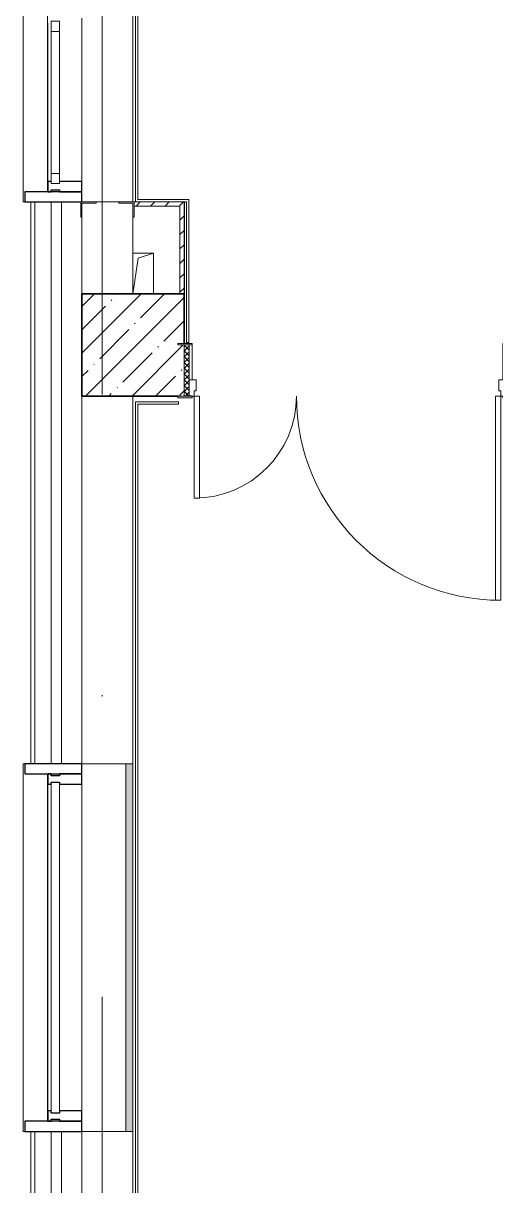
# Model space of a CAD drawing. Header units: millimetres. Extents: x 5993 to 95364, y 94667 to 143522.
# Drawn here: x 41601.2 to 41789.4, y 114258.4 to 114721.6 of the extents above; entities that cross this region are included whole.
import ezdxf

# ---------------------------------------------------------------- set-up
doc = ezdxf.new("R2010")
doc.units = ezdxf.units.MM
doc.linetypes.add('50_200_ШТРИХ_1Т_ш5_п1_п1_', pattern=[1400, 1000, -200, 0, -200])
doc.linetypes.add('Штрих короткий', pattern=[300, 150, -150])
for name, color, linetype, lineweight in [('0-2', 7, 'Continuous', 9), ('S-GRID-____-OTLN-1', 7, '50_200_ШТРИХ_1Т_ш5_п1_п1_', 9), ('Двери', 7, 'Continuous', 9), ('Импосты витража', 7, 'Continuous', 9), ('Импосты витража-1', 7, 'Continuous', 25), ('Каркас_Импост', 7, 'Continuous', 13), ('Каркас_Импост-1', 7, 'Continuous', 9), ('Несущие колонны', 7, 'Continuous', 9), ('Несущие колонны-1', 7, 'Continuous', 35), ('Обобщенные модели', 7, 'Continuous', 9), ('Общие ребра', 7, 'Continuous', 9), ('Окна', 7, 'Continuous', 9), ('Остекление-1', 7, 'Continuous', 9), ('Открывание-1', 7, 'Continuous', 9), ('Панель-2', 7, 'Continuous', 13), ('Перекрытия', 7, 'Continuous', 9), ('Перемычка-1', 7, 'Штрих короткий', 9), ('Стены', 7, 'Continuous', 9), ('Стены-1', 7, 'Continuous', 13)]:
    doc.layers.add(name, color=color, linetype=linetype, lineweight=lineweight)
doc.layers.add('Обобщенные модели-4', color=7, linetype='Continuous', lineweight=9, true_color=0x8080c0)
doc.layers.add('Штриховка разреза-4', color=7, linetype='Continuous', lineweight=5, true_color=0x0080ff)

# ---------------------------------------------------------------- blocks, each defined once
blk = doc.blocks.new('Проем_Дверь_Прямоугольный - 1800х2700h_оконные проемы-25805030-АИ2_01_План напольных покрытий и плинтусов 1го этажа _Часть 2_')
at = {"layer": 'Перемычка-1'}
for p, q in [((900, 125), (-900, 125)), ((900, -125), (-900, -125))]:
    blk.add_line(p, q, dxfattribs=at)
blk = doc.blocks.new('BSC_Колонна _Прямоугольная - 500х500-V142-АИ2_01_План напольных покрытий и плинтусов 1го этажа _Часть 2_')
at = {"layer": 'Несущие колонны'}
h = blk.add_hatch(dxfattribs=at)
h.set_pattern_fill('FP_164', color=256, style=0, pattern_type=2)
h.set_pattern_definition([(45, (-150, -7900), (-114.0493, 114.0493), []), (45, (-35.95, -7900), (-114.0493, 114.0493), [201.612, -40.322, 3.353, -36.97])])
h.paths.add_polyline_path([(-250, -250), (250, -250), (250, 0), (220, 0), (220, 8), (250, 8), (250, 250), (-250, 250), (-250, 0)], flags=0)
at = {"layer": 'Несущие колонны-1'}
for p, q in [((250, 250), (-250, 250)), ((-250, 250), (-250, -250)), ((250, 8), (250, 250)), ((-250, -250), (220, -250))]:
    blk.add_line(p, q, dxfattribs=at)
blk = doc.blocks.new('Проем_Дверь_Прямоугольный - 1800х2700h_оконные проемы-25729828-АИ2_01_План напольных покрытий и плинтусов 1го этажа _Часть 2_')
at = {"layer": 'Перемычка-1'}
for p, q in [((900, 125), (-900, 125)), ((900, -125), (-900, -125))]:
    blk.add_line(p, q, dxfattribs=at)
blk = doc.blocks.new('Дверь_СКБ_2Ст_Внутренняя_ШЕР - СОШ_Д-31__Дв_1600x2100h_ЛК_Лифтовой холл _зона безопасности МГН__EIS60-26412756-АИ2_01_План напольных покрытий и плинтусов 1го этажа _Часть 2_')
at = {"layer": 'Двери'}
h = blk.add_hatch(dxfattribs=at)
h.set_pattern_fill('FP_89', color=256, style=0, pattern_type=2)
h.set_pattern_definition([(135, (1501.41, 189.685), (-14.14214, -14.14214), []), (225, (1501.41, 189.685), (14.14214, -14.14214), [])])
h.paths.add_polyline_path([(812.5, 125), (787.5, 125), (787.5, -125), (812.5, -125)], flags=0)
at = {"layer": 'Каркас_Импост-1'}
h = blk.add_hatch(dxfattribs=at)
h.set_pattern_fill('FP_90', color=256, style=0, pattern_type=2)
h.set_pattern_definition([(45, (-621.384, 189.685), (-14.1421, 14.1421), []), (135, (-621.384, 189.685), (-14.1421, -14.1421), [])])
h.paths.add_polyline_path([(-762.5, 125), (-787.5, 125), (-787.5, -125), (-762.5, -125)], flags=0)
at = {"layer": 'Каркас_Импост'}
for p, q in [((-747.5, 133), (-817.5, 133)), ((-817.5, 133), (-817.5, 125)), ((-817.5, 125), (-747.5, 125)), ((-762.5, 125), (-787.5, 125)), ((-787.5, 125), (-787.5, -125)), ((-737.5, 125), (-762.5, 125)), ((-762.5, 125), (-762.5, 45)), ((-762.5, -125), (-762.5, 125)), ((-747.5, 125), (-762.5, 125)), ((-762.5, 125), (-762.5, 124)), ((-762.5, 124), (-747.5, 124)), ((-747.5, 125), (-747.5, 133)), ((-747.5, 124), (-747.5, 125)), ((-737.5, 100), (-737.5, 125)), ((762.5, 125), (762.5, 100)), ((787.5, 125), (762.5, 125)), ((842.5, 133), (772.5, 133)), ((772.5, 133), (772.5, 125)), ((787.5, 125), (772.5, 125)), ((772.5, 125), (772.5, 124)), ((772.5, 125), (842.5, 125)), ((772.5, 124), (787.5, 124)), ((787.5, 45), (787.5, 125)), ((812.5, 125), (787.5, 125)), ((787.5, 125), (787.5, -125)), ((787.5, 124), (787.5, 125)), ((812.5, -125), (812.5, 125)), ((842.5, 125), (842.5, 133)), ((-727.5, 100), (-737.5, 100)), ((-727.5, 45), (-727.5, 100)), ((762.5, 100), (752.5, 100)), ((752.5, 100), (752.5, 45)), ((-762.5, 45), (-727.5, 45)), ((-747.5, 45), (-762.5, 45)), ((-762.5, 45), (-762.5, -125)), ((-747.5, -125), (-747.5, 45)), ((752.5, 45), (787.5, 45)), ((787.5, 45), (772.5, 45)), ((772.5, 45), (772.5, -125)), ((787.5, -125), (787.5, 45)), ((-747.5, -125), (-817.5, -125)), ((-817.5, -125), (-817.5, -133)), ((-817.5, -133), (-747.5, -133)), ((-787.5, -125), (-762.5, -125)), ((-762.5, -125), (-747.5, -125)), ((-747.5, -133), (-747.5, -125)), ((772.5, -125), (787.5, -125)), ((842.5, -125), (772.5, -125)), ((772.5, -125), (772.5, -133)), ((772.5, -133), (842.5, -133)), ((787.5, -125), (812.5, -125)), ((842.5, -133), (842.5, -125))]:
    blk.add_line(p, q, dxfattribs=at)
at = {"layer": 'Открывание-1'}
for centre, radius, start, end in [((-737.5, 125), 1000, 0, 90), ((762.5, 125), 500, 90, 180)]:
    blk.add_arc(centre, radius, start, end, dxfattribs=at)
at = {"layer": 'Панель-2'}
for p, q in [((-737.5, 1125), (-737.5, 125)), ((-712.5, 1125), (-737.5, 1125)), ((-712.5, 125), (-712.5, 1125)), ((762.5, 625), (737.5, 625)), ((737.5, 625), (737.5, 125)), ((762.5, 125), (762.5, 625)), ((-737.5, 125), (-712.5, 125)), ((737.5, 125), (762.5, 125))]:
    blk.add_line(p, q, dxfattribs=at)
blk = doc.blocks.new('PNS_Панель прямоугольная1 - Нр_Стекло - 40мм-25293744-АИ2_01_План напольных покрытий и плинтусов 1го этажа _Часть 2_')
at = {"layer": 'Остекление-1'}
for p, q in [((-800, 40), (800, 40)), ((-810, 0), (810, 0)), ((800, 0), (-800, 0))]:
    blk.add_line(p, q, dxfattribs=at)
blk = doc.blocks.new('Прямоугольный импост - Импост структурный с накладкой - 150мм-25651488-АИ2_01_План напольных покрытий и плинтусов 1го этажа _Часть 2_')
at = {"layer": 'Импосты витража'}
for p, q in [((23450, -100), (25050, -100)), ((23450, -267), (25050, -267))]:
    blk.add_line(p, q, dxfattribs=at)
blk = doc.blocks.new('Прямоугольный импост - Импост структурный с накладкой - 150мм-25651501-АИ2_01_План напольных покрытий и плинтусов 1го этажа _Часть 2_')
at = {"layer": 'Импосты витража-1'}
for p, q in [((-25, 0), (-25, 17)), ((-25, 17), (25, 17)), ((-15, 0), (-25, 0)), ((-15, -40), (-15, 0)), ((25, 0), (15, 0)), ((15, 0), (15, -40)), ((25, 17), (25, 0)), ((-25, -150), (-25, -40)), ((-25, -40), (-15, -40)), ((15, -40), (25, -40)), ((25, -40), (25, -150)), ((25, -150), (-25, -150))]:
    blk.add_line(p, q, dxfattribs=at)
blk = doc.blocks.new('Прямоугольный импост - Откос НВФ_50х280 мм-V154-АИ2_01_План напольных покрытий и плинтусов 1го этажа _Часть 2_')
at = {"layer": 'Импосты витража-1'}
for p, q in [((-50, 130), (0, 130)), ((-50, -150), (-50, 130)), ((0, 130), (0, -150)), ((0, -150), (-50, -150))]:
    blk.add_line(p, q, dxfattribs=at)
blk = doc.blocks.new('Прямоугольный импост - Откос НВФ_50х280 мм-V151-АИ2_01_План напольных покрытий и плинтусов 1го этажа _Часть 2_')
at = {"layer": 'Импосты витража-1'}
for p, q in [((0, 130), (-50, 130)), ((-50, 130), (-50, -150)), ((0, -150), (0, 130)), ((-50, -150), (0, -150))]:
    blk.add_line(p, q, dxfattribs=at)
blk = doc.blocks.new('PNS_Панель прямоугольная2 - Нр_Стекло - 40мм-26243474-АИ2_01_План напольных покрытий и плинтусов 1го этажа _Часть 2_')
at = {"layer": 'Каркас_Импост'}
for p, q in [((-397.5, 0), (-397.5, 40)), ((-397.5, 40), (-347.5, 40)), ((-347.5, 40), (-347.5, 0)), ((397.5, 40), (347.5, 40)), ((347.5, 40), (347.5, 0)), ((397.5, 0), (397.5, 40)), ((-347.5, 0), (-397.5, 0)), ((347.5, 0), (397.5, 0))]:
    blk.add_line(p, q, dxfattribs=at)
at = {"layer": 'Каркас_Импост-1'}
for p, q in [((-347.5, 40), (347.5, 40)), ((-347.5, 0), (347.5, 0))]:
    blk.add_line(p, q, dxfattribs=at)
blk = doc.blocks.new('Прямоугольный импост - Импост структурный с накладкой - 150мм-25647642-АИ2_01_План напольных покрытий и плинтусов 1го этажа _Часть 2_')
at = {"layer": 'Импосты витража'}
for p, q in [((93625, -100), (94400, -100)), ((93625, -267), (94400, -267))]:
    blk.add_line(p, q, dxfattribs=at)
blk = doc.blocks.new('Прямоугольный импост - Импост структурный с накладкой - 150мм-V143-АИ2_01_План напольных покрытий и плинтусов 1го этажа _Часть 2_')
at = {"layer": 'Импосты витража-1'}
for p, q in [((-25, 0), (-25, 17)), ((-25, 17), (25, 17)), ((25, 0), (15, 0)), ((15, 0), (15, -40)), ((25, 17), (25, 0)), ((-25, -150), (-25, -40)), ((15, -40), (25, -40)), ((25, -40), (25, -150)), ((25, -150), (-25, -150))]:
    blk.add_line(p, q, dxfattribs=at)
blk = doc.blocks.new('Прямоугольный импост - Откос НВФ_50х280 мм-25993834-АИ2_01_План напольных покрытий и плинтусов 1го этажа _Часть 2_')
at = {"layer": 'Импосты витража-1'}
for p, q in [((-50, 130), (0, 130)), ((-50, -150), (-50, 130)), ((0, 130), (0, -144)), ((0, -150), (-50, -150))]:
    blk.add_line(p, q, dxfattribs=at)
blk = doc.blocks.new('Фахверк_СКБ_Уголок - 250_2700-27497298-АИ2_01_План напольных покрытий и плинтусов 1го этажа _Часть 2_')
at = {"layer": 'Обобщенные модели'}
for p, q in [((200, 181), (125, 181)), ((125, 181), (125, 106)), ((131, 106), (131, 175)), ((131, 175), (200, 175)), ((200, 175), (200, 181)), ((125, 106), (131, 106)), ((131, -6), (125, -6)), ((125, -6), (125, -81)), ((131, -75), (131, -6)), ((125, -81), (200, -81)), ((200, -75), (131, -75)), ((200, -81), (200, -75))]:
    blk.add_line(p, q, dxfattribs=at)
blk = doc.blocks.new('AR_Отверстие прямоугольное _в плите_ - AR_Отверстие прямоугольное _в плите_-V214-АИ2_01_План напольных покрытий и плинтусов 1го этажа _Часть 2_')
at = {"layer": 'Обобщенные модели'}
for p, q in [((50, 100), (-50, 100)), ((-50, -100), (-25, 75)), ((-25, 75), (50, 100)), ((50, -100), (50, 100))]:
    blk.add_line(p, q, dxfattribs=at)
blk = doc.blocks.new('Отлив_СКБ - Отлив витража_120_НВФ-31885689-АИ2_01_План напольных покрытий и плинтусов 1го этажа _Часть 2_')
at = {"layer": 'Окна'}
for p, q in [((0, 113), (0, 120)), ((1800, 120), (0, 120)), ((1800, 120), (1800, 113)), ((50, 2), (1750, 2))]:
    blk.add_line(p, q, dxfattribs=at)

msp = doc.modelspace()

# ---------------------------------------------------------------- hatches: boundary and pattern name
at = {"layer": 'Обобщенные модели-4'}
msp.add_hatch(color=256, dxfattribs=at).paths.add_polyline_path([(41644.88, 114280.02), (41644.88, 114426.54), (41642.03, 114426.54), (41642.03, 114280.02)], flags=0)

# ---------------------------------------------------------------- linework, layer by layer
at = {"layer": 'S-GRID-____-OTLN-1', "color": 251, "ltscale": 0.6, "true_color": 0x636466}
msp.add_line((41632.66, 113733.6), (41632.66, 118157.62), dxfattribs=at)
at = {"layer": 'Обобщенные модели'}
for p, q in [((41642.03, 114426.54), (41642.03, 114280.02)), ((41644.88, 114280.02), (41644.88, 114426.54))]:
    msp.add_line(p, q, dxfattribs=at)
at = {"layer": 'Общие ребра'}
for p, q in [((41605.81, 114426.54), (41605.81, 114650.37)), ((41605.81, 114650.37), (41605.81, 114426.54)), ((41612.32, 114426.54), (41612.32, 114650.37)), ((41616.39, 114426.54), (41616.39, 114650.37)), ((41624.53, 114644.27), (41624.53, 114613.75)), ((41624.53, 114613.75), (41624.53, 114644.27)), ((41624.53, 114573.05), (41624.53, 114426.54)), ((41624.53, 114426.54), (41624.53, 114573.05)), ((41605.81, 113942.23), (41605.81, 114280.02)), ((41605.81, 114280.02), (41605.81, 113942.23)), ((41612.32, 113942.23), (41612.32, 114280.02)), ((41616.39, 113942.23), (41616.39, 114280.02)), ((41624.53, 114280.02), (41624.53, 113942.23)), ((41624.53, 113942.23), (41624.53, 114280.02))]:
    msp.add_line(p, q, dxfattribs=at)
at = {"layer": 'Перекрытия'}
msp.add_line((41665.39, 114650.37), (41665.39, 114594.05), dxfattribs=at)
at = {"layer": 'Стены'}
for p, q in [((41645.86, 114650.37), (41645.86, 114828.47)), ((41646.83, 114827.49), (41646.83, 114651.35)), ((41644.88, 114796.89), (41644.88, 114650.37)), ((41646.83, 114651.35), (41667.18, 114651.35)), ((41666.21, 114650.37), (41665.23, 114650.37)), ((41666.21, 114594.37), (41666.21, 114650.37)), ((41667.18, 114651.35), (41667.18, 114594.37)), ((41666.21, 114594.37), (41667.18, 114594.37)), ((41645.86, 113947.27), (41645.86, 114570.76)), ((41645.86, 114570.76), (41663.03, 114570.76)), ((41646.75, 114569.87), (41646.75, 113947.27)), ((41663.03, 114569.87), (41646.75, 114569.87)), ((41663.03, 114569.87), (41663.03, 114570.76))]:
    msp.add_line(p, q, dxfattribs=at)
at = {"layer": 'Стены-1'}
for p, q in [((41604.18, 114650.37), (41604.18, 114426.54)), ((41605.81, 114650.37), (41604.18, 114650.37)), ((41624.04, 114650.37), (41605.81, 114650.37)), ((41639.26, 114650.37), (41630.15, 114650.37)), ((41665.23, 114650.37), (41645.37, 114650.37)), ((41645.37, 114648.75), (41663.6, 114648.75)), ((41663.6, 114648.75), (41663.6, 114613.75)), ((41665.23, 114613.75), (41665.23, 114650.37)), ((41644.88, 114613.75), (41644.88, 114644.27)), ((41644.88, 114426.54), (41644.88, 114573.05)), ((41604.18, 114426.54), (41605.81, 114426.54)), ((41605.81, 114426.54), (41624.53, 114426.54)), ((41624.53, 114426.54), (41644.88, 114426.54)), ((41604.18, 114280.02), (41604.18, 113921.88)), ((41605.81, 114280.02), (41604.18, 114280.02)), ((41624.53, 114280.02), (41605.81, 114280.02)), ((41644.88, 114280.02), (41624.53, 114280.02)), ((41644.88, 113942.23), (41644.88, 114280.02))]:
    msp.add_line(p, q, dxfattribs=at)
at = {"layer": 'Штриховка разреза-4'}
for p, q in [((41646.14, 114648.75), (41647.76, 114650.37)), ((41651.89, 114648.75), (41653.52, 114650.37)), ((41657.65, 114648.75), (41659.27, 114650.37)), ((41663.4, 114648.75), (41663.6, 114648.95)), ((41663.6, 114648.95), (41665.03, 114650.37)), ((41663.6, 114643.19), (41665.23, 114644.82)), ((41663.6, 114637.43), (41665.23, 114639.06)), ((41663.6, 114631.68), (41665.23, 114633.31)), ((41663.6, 114625.92), (41665.23, 114627.55)), ((41663.6, 114620.17), (41665.23, 114621.8)), ((41663.6, 114614.41), (41665.23, 114616.04))]:
    msp.add_line(p, q, dxfattribs=at)

# ---------------------------------------------------------------- block references
at = {"layer": '0-2', "xscale": 0.08139549610658335, "yscale": 0.08139549610658335, "zscale": 0.08139549610658335}
for name, p, rotation in [('Отлив_СКБ - Отлив витража_120_НВФ-31885689-АИ2_01_План напольных покрытий и плинтусов 1го этажа _Часть 2_', (41610.94, 114650.37), 90), ('Проем_Дверь_Прямоугольный - 1800х2700h_оконные проемы-25805030-АИ2_01_План напольных покрытий и плинтусов 1го этажа _Часть 2_', (41634.71, 114723.63), 89.99999999999991), ('Прямоугольный импост - Импост структурный с накладкой - 150мм-25647642-АИ2_01_План напольных покрытий и плинтусов 1го этажа _Часть 2_', (41632.67, 122342.25), 270.0000000000001), ('PNS_Панель прямоугольная2 - Нр_Стекло - 40мм-26243474-АИ2_01_План напольных покрытий и плинтусов 1го этажа _Часть 2_', (41612.32, 114690.05), 269.9999999999977), ('Фахверк_СКБ_Уголок - 250_2700-27497298-АИ2_01_План напольных покрытий и плинтусов 1го этажа _Часть 2_', (41630.64, 114660.55), 269.9999999999999), ('Дверь_СКБ_2Ст_Внутренняя_ШЕР - СОШ_Д-31__Дв_1600x2100h_ЛК_Лифтовой холл _зона безопасности МГН__EIS60-26412756-АИ2_01_План напольных покрытий и плинтусов 1го этажа _Часть 2_', (41731.36, 114583.22), 180), ('Отлив_СКБ - Отлив витража_120_НВФ-31885689-АИ2_01_План напольных покрытий и плинтусов 1го этажа _Часть 2_', (41610.94, 114280.02), 90), ('Прямоугольный импост - Откос НВФ_50х280 мм-V151-АИ2_01_План напольных покрытий и плинтусов 1го этажа _Часть 2_', (41612.32, 114426.54), 89.99999999999847), ('Проем_Дверь_Прямоугольный - 1800х2700h_оконные проемы-25729828-АИ2_01_План напольных покрытий и плинтусов 1го этажа _Часть 2_', (41634.71, 114353.28), 89.99999999999991), ('Прямоугольный импост - Импост структурный с накладкой - 150мм-25651488-АИ2_01_План напольных покрытий и плинтусов 1го этажа _Часть 2_', (41632.67, 116327.12), 269.9999999999994), ('PNS_Панель прямоугольная1 - Нр_Стекло - 40мм-25293744-АИ2_01_План напольных покрытий и плинтусов 1го этажа _Часть 2_', (41612.32, 114353.28), 269.9999999999985)]:
    msp.add_blockref(name, p, dxfattribs=dict(at, rotation=rotation))
at = {"layer": '0-2', "extrusion": (0, 0, -1), "xscale": 0.08139549610658335, "yscale": 0.08139549610658335, "zscale": 0.08139549610658335}
for name, p, rotation in [('Прямоугольный импост - Импост структурный с накладкой - 150мм-V143-АИ2_01_План напольных покрытий и плинтусов 1го этажа _Часть 2_', (-41612.32, 114656.48), 270.0000000000023), ('Прямоугольный импост - Откос НВФ_50х280 мм-25993834-АИ2_01_План напольных покрытий и плинтусов 1го этажа _Часть 2_', (-41612.32, 114650.37), 270.0000000000023), ('Прямоугольный импост - Импост структурный с накладкой - 150мм-25651501-АИ2_01_План напольных покрытий и плинтусов 1го этажа _Часть 2_', (-41612.32, 114420.43), 270.0000000000015), ('Прямоугольный импост - Импост структурный с накладкой - 150мм-25651501-АИ2_01_План напольных покрытий и плинтусов 1го этажа _Часть 2_', (-41612.32, 114286.13), 270.0000000000015), ('Прямоугольный импост - Откос НВФ_50х280 мм-V154-АИ2_01_План напольных покрытий и плинтусов 1го этажа _Часть 2_', (-41612.32, 114280.02), 270.0000000000015)]:
    msp.add_blockref(name, p, dxfattribs=dict(at, rotation=rotation))
at = {"layer": '0-2', "xscale": 0.08139549610658335, "yscale": 0.08139549610658335, "zscale": 0.08139549610658335}
for name, p in [('AR_Отверстие прямоугольное _в плите_ - AR_Отверстие прямоугольное _в плите_-V214-АИ2_01_План напольных покрытий и плинтусов 1го этажа _Часть 2_', (41648.95, 114621.89)), ('BSC_Колонна _Прямоугольная - 500х500-V142-АИ2_01_План напольных покрытий и плинтусов 1го этажа _Часть 2_', (41644.88, 114593.4))]:
    msp.add_blockref(name, p, dxfattribs=at)

doc.saveas('drawing.dxf')
